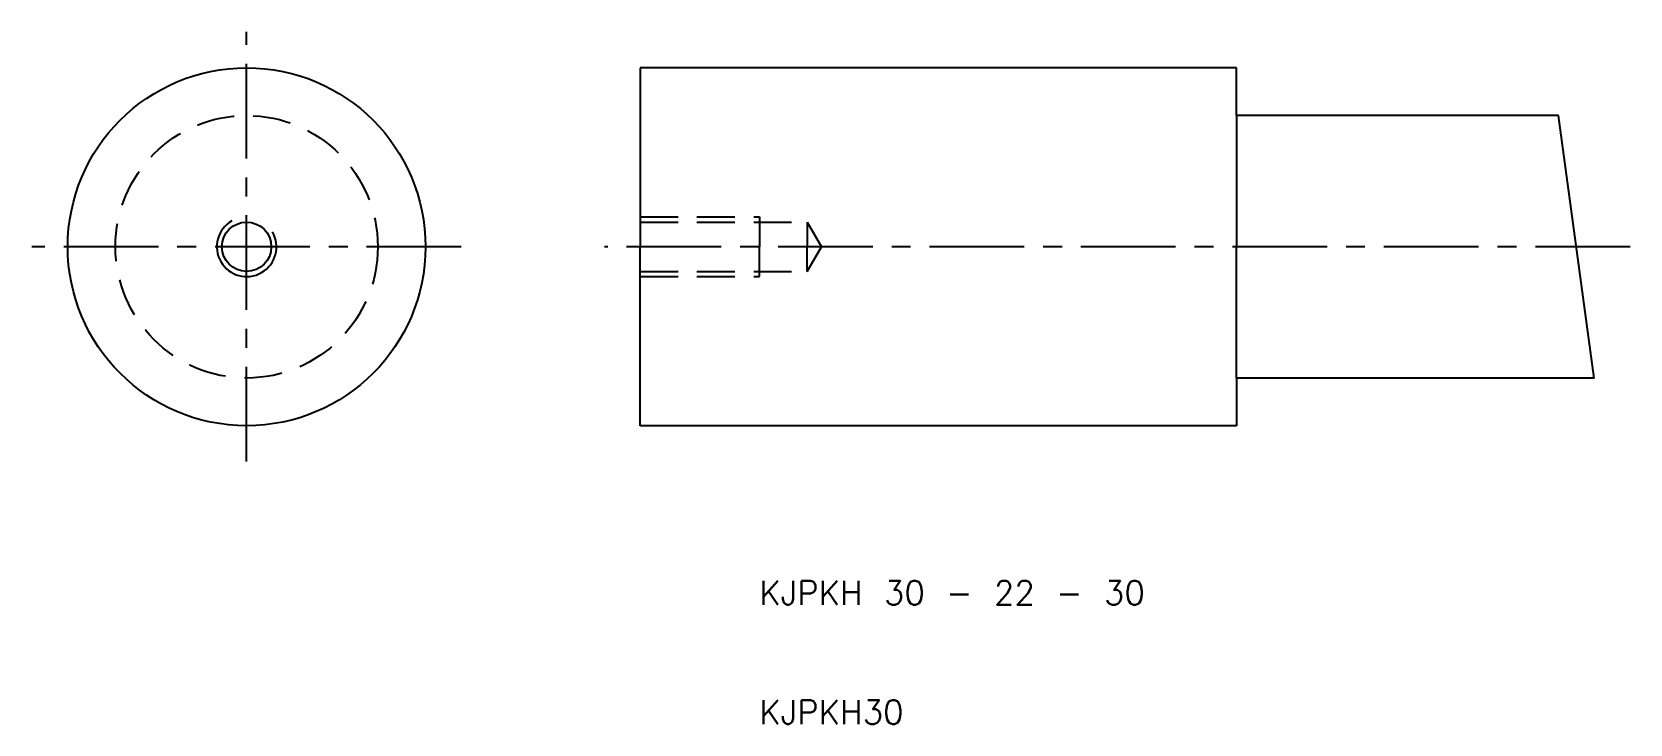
# Model space of a CAD drawing. Extents: x -51 to 83, y 10 to 68.
import ezdxf

# ---------------------------------------------------------------- set-up
doc = ezdxf.new("R2010")
doc.units = 0
doc.header["$LTSCALE"] = 0.25
doc.linetypes.add('CENTER', pattern=[50.8, 31.75, -6.35, 6.35, -6.35])
doc.linetypes.add('DASHED', pattern=[19.05, 12.7, -6.35])
doc.layers.get('0').update_dxf_attribs({"linetype": 'CONTINUOUS'})
doc.layers.add('CENTER', color=1, linetype='CENTER')
doc.styles.get("Standard").update_dxf_attribs({"font": 'txt.shx', "bigfont": 'extfont.shx'})

msp = doc.modelspace()

# ---------------------------------------------------------------- linework, layer by layer
for p, q in [((50, 65), (0, 65)), ((0, 65), (0, 50)), ((50, 61), (50, 65)), ((50, 61), (50, 50)), ((77, 61), (50, 61)), ((80, 39), (77, 61)), ((0, 35), (0, 50)), ((50, 39), (50, 50)), ((80, 39), (50, 39)), ((50, 39), (50, 35)), ((50, 35), (0, 35))]:
    msp.add_line(p, q)
at = {"color": 3, "linetype": 'DASHED'}
for p, q in [((0, 52.5), (10, 52.5)), ((10, 52.5), (10, 50)), ((0, 52.067), (14, 52.067)), ((14, 52.067), (15.193, 50)), ((14, 52.067), (14, 50)), ((10, 47.5), (10, 50)), ((14, 47.933), (14, 50)), ((14, 47.933), (15.193, 50)), ((0, 47.933), (14, 47.933)), ((0, 47.5), (10, 47.5))]:
    msp.add_line(p, q, dxfattribs=at)
for radius in [15, 2.067]:
    msp.add_circle((-33, 50), radius)
msp.add_circle((-33, 50), 11, dxfattribs=at)
at = {"color": 3}
msp.add_arc((-33, 50), 2.5, 120, 30, dxfattribs=at)
at = {"layer": 'CENTER', "color": 1, "linetype": 'CENTER'}
for p, q in [((-33, 32), (-33, 68)), ((-15, 50), (-51, 50)), ((83, 50), (-3, 50))]:
    msp.add_line(p, q, dxfattribs=at)

# ---------------------------------------------------------------- texts
for s, p in [('KJPKH 30 - 22 - 30', (10, 20)), ('KJPKH30', (10, 10))]:
    msp.add_text(s, height=2).set_placement(p)

doc.saveas('drawing.dxf')
